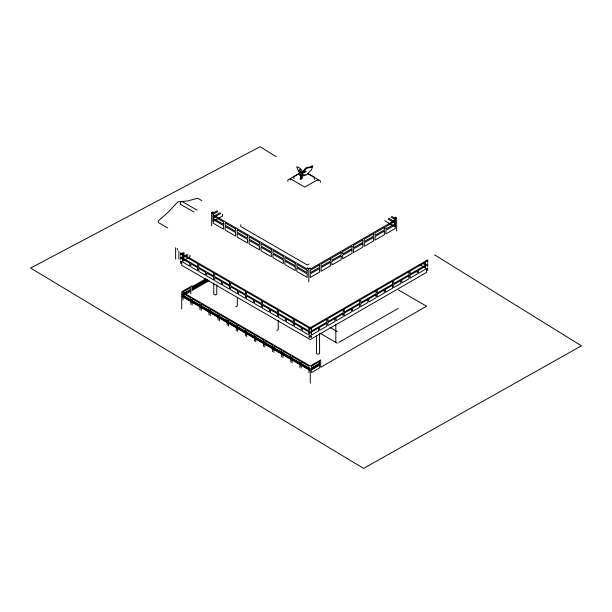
<?xml version="1.0" encoding="UTF-8"?>
<svg xmlns="http://www.w3.org/2000/svg" width="612" height="612" viewBox="0 0 612 612"><rect width="100%" height="100%" fill="white"/><g stroke="black" fill="none" stroke-linecap="round" stroke-linejoin="round"><path stroke-width="0.92" d="M308.777 281.78L308.777 268.752L310.23 267.911L310.23 269.127L395.191 220.083L395.191 218.859L396.645 218.017L396.645 231.053M299.704 173.64L296.675 166.846C299.016 166.571 304.677 171.62 301.28 173.02M302.183 175.208L302.183 178.459L300.699 179.316L301.295 178.605L301.295 175.728M301.976 175.101L302.297 173.892M302.963 174.275L302.642 175.942L306.604 174.848L311.393 170.021L312.847 166.028L310.95 167.305L306.444 168.354L303.69 172.538M311.615 167.29L312.174 165.645L310.284 166.923L306.819 167.367L304.799 168.904L303.024 172.156L300.507 172.63M300.416 172.423L300.89 170.557M183.057 293.783L190.829 289.285L190.829 287.472L183.057 291.962M211.645 225.706L211.645 212.67L213.098 211.828L213.098 213.053L217.222 210.666M217.773 211.568L213.098 214.269L213.098 216.64L220.106 212.593M220.703 213.466L213.098 217.857L213.098 221.452L222.447 216.051L222.447 214.261M299.528 170.763C297.945 171.995 300.293 167.742 300.446 169.845M299.268 173.418L287.885 179.989L287.885 181.389M299.582 173.318L293.913 176.585L293.913 178.819M302.014 171.911L303.628 170.977M183.332 252.557L180.555 254.164L180.555 255.189L181.741 254.5L180.555 253.819L180.555 252.794L311.462 328.369L311.462 329.394L310.276 328.705L309.091 329.394L309.091 328.369L427.734 259.87L427.734 260.896L426.549 261.576L427.734 262.265L427.734 261.24L426.549 260.551M184.464 252.924L182.85 253.858L182.85 256.879L186.966 254.5M188.182 254.822L182.85 257.897L182.82 262.173L189.712 266.151L189.712 263.137L182.82 259.159M182.85 260.919L189.965 256.803L189.965 255.296M181.741 262.579L180.555 263.259L180.555 262.242L181.741 261.553L180.555 260.873L180.555 261.898L181.741 262.579L181.741 265.325L310.276 339.53L426.549 272.401L426.549 269.655L427.734 268.974L427.734 267.949L426.549 268.63L427.734 269.318L427.734 270.343L426.549 269.655M205.862 278.797L192.145 286.714L192.145 285.75L181.741 291.756L310.276 365.968L320.673 359.955L320.673 367.322L426.549 306.199L398.458 289.981M206.657 279.302L192.145 287.678L192.145 288.581L207.476 279.73M183.057 294.242L190.829 289.751L190.829 290.631L183.057 295.114M208.31 280.212L192.145 289.545L192.145 290.394L209.09 280.61M183.057 295.581L190.829 291.09L190.829 293.875M308.968 264.017L307.316 264.965L240.761 226.547L240.761 224.68M235.788 306.857L237.303 305.985L237.303 297.57M276.723 330.488L278.238 329.616L278.238 320.267M425.439 262.219L410.094 271.078L410.094 274.092L425.439 265.233M309.236 333.349L310.276 332.744L311.462 333.433L311.462 332.408L310.276 331.719L309.091 332.408L309.091 333.433M425.439 266.258L418.317 270.366L418.317 273.38L425.439 269.272L425.47 260.957M337.327 343.24L319.961 333.188M338.834 342.368L398.205 308.433M301.976 175.552L305.143 174.68M300.393 175.208L299.459 175.262L299.061 174.083L300.416 171.085M396.645 218.017L395.031 217.092L395.031 218.308L391.741 216.411M391.06 217.237L395.031 219.524L395.031 221.904L388.674 218.232M388.184 219.165L395.031 223.12L395.031 226.708L384.703 220.741M307.76 173.364L314.369 177.182L314.369 179.408M307.392 173.418L320.405 180.93L320.405 182.33M423.879 263.053L425.47 263.971M422.525 263.298L425.47 264.996M419.342 264.476L425.47 268.01M201.822 200.606L197.722 198.242L187.471 200.981L177.893 201.853L168.315 212.035L158.064 221.139L158.661 222.699L167.68 227.901M211.645 212.67L213.251 213.603L213.251 214.82L307.163 269.043L307.163 267.819L308.777 268.752M197.056 210.138L181.994 201.44L180.356 202.388L180.356 204.224L193.958 212.081M329.891 327.351L337.342 331.65M310.276 368.745L181.741 294.54L181.741 292.72M181.741 294.999L310.276 369.204M181.741 295.879L310.276 370.084M276.295 156.779L260.062 146.719L30.6 268.048L363.605 468.402L581.4 345.818L434.528 254.822M335.82 324.375L335.82 342.368M319.579 333.854L319.579 353.484L318.072 354.356L316.557 353.484L316.557 335.789M317.965 180.861L317.965 179.515L304.837 187.088L290.325 178.712L290.325 180.058M310.276 383.166L310.276 370.543L181.741 296.338L181.741 308.961M308.953 372.563L308.953 366.167L301.188 361.684L301.188 368.08M301.402 175.33L301.517 178.069L300.033 178.926L300.63 178.222L300.63 175.346M299.872 362.74L299.872 360.919L292.1 356.436L292.1 362.832M299.872 363.199L299.872 364.079M299.872 364.538L299.872 367.322M290.784 362.075L290.784 355.679L283.012 351.189L283.012 357.584M281.696 356.827L281.696 350.431L273.924 345.941L273.924 352.344M272.608 351.579L272.608 345.183L264.843 340.7L264.843 347.096M263.52 346.338L263.52 339.935L255.755 335.452L255.755 341.848M254.439 341.091L254.439 334.688L246.667 330.205L246.667 336.6M245.351 335.843L245.351 329.447L237.578 324.957L237.578 331.36M236.263 330.595L236.263 324.199L228.49 319.709L228.49 326.112M227.174 325.347L227.174 318.951L219.402 314.469L219.402 320.864M218.086 320.107L218.086 313.704L210.321 309.221L210.321 315.616M216.793 284.794L216.793 294.142L215.279 295.015L213.772 294.142L213.772 282.966M209.006 314.859L209.006 308.463L201.233 303.973L201.233 310.368M199.917 309.611L199.917 303.215L192.145 298.725L192.145 305.128M190.829 304.363L190.829 297.968L183.057 293.485L183.057 299.88M178.895 250.943L178.895 259.136M177.258 248.373L177.258 250.071M175.613 247.738L175.613 259.037M182.82 255.12L182.82 258.134L197.676 266.717L197.676 263.695L182.82 255.12M213.251 216.036L213.251 218.407L223.587 224.375L223.587 222.003L213.251 216.036M395.191 221.299L395.191 223.671L385.843 229.064L385.843 226.692L395.191 221.299M305.954 171.421L300.438 174.229L305.954 171.421M181.741 257.514L180.555 258.203L180.555 259.22L181.741 258.539L180.555 257.859L180.555 256.833L181.741 257.514M319.579 264.95L310.23 270.343L310.23 272.723L319.579 267.322L319.579 264.95M330.381 258.715L321.032 264.109L321.032 266.48L330.381 261.087L330.381 258.715M341.182 252.481L331.834 257.874L331.834 260.245L341.182 254.852L341.182 252.481M351.984 246.246L342.636 251.639L342.636 254.011L351.984 248.617L351.984 246.246M362.786 240.003L353.438 245.404L353.438 247.776L362.786 242.375L362.786 240.003M373.588 233.769L364.239 239.17L364.239 241.541L373.588 236.14L373.588 233.769M384.39 227.534L375.041 232.927L375.041 235.299L384.39 229.905L384.39 227.534M319.579 268.538L310.23 273.939L310.23 277.527L319.579 272.133L319.579 268.538M330.381 262.303L321.032 267.704L321.032 271.292L330.381 265.899L330.381 262.303M341.182 256.068L331.834 261.462L331.834 265.057L341.182 259.656L341.182 256.068M351.984 249.834L342.636 255.227L342.636 258.815L351.984 253.422L351.984 249.834M362.786 243.599L353.438 248.992L353.438 252.58L362.786 247.187L362.786 243.599M373.588 237.364L364.239 242.757L364.239 246.345L373.588 240.952L373.588 237.364M384.39 231.122L375.041 236.523L375.041 240.111L384.39 234.717L384.39 231.122M395.191 224.887L385.843 230.28L385.843 233.876L395.191 228.475L395.191 224.887M326.724 319.212L311.386 328.07L311.386 331.084L326.724 322.226L326.724 319.212M343.179 309.71L327.833 318.569L327.833 321.583L343.179 312.724L343.179 309.71M359.627 300.209L344.288 309.068L344.288 312.082L359.627 303.231L359.627 300.209M376.082 290.715L360.736 299.574L360.736 302.588L376.082 293.729L376.082 290.715M392.529 281.214L377.191 290.073L377.191 293.087L392.529 284.228L392.529 281.214M408.984 271.713L393.638 280.571L393.638 283.593L408.984 274.734L408.984 271.713M427.734 263.91L426.549 264.591L427.734 265.279L427.734 266.304L426.549 265.616L427.734 264.935L427.734 263.91M318.5 327.994L311.386 332.109L311.386 335.124L318.5 331.015L318.5 327.994M326.724 323.251L319.609 327.359L319.609 330.373L326.724 326.265L326.724 323.251M334.948 318.5L327.833 322.608L327.833 325.622L334.948 321.514L334.948 318.5M343.179 313.749L336.057 317.858L336.057 320.872L343.179 316.764L343.179 313.749M351.403 308.999L344.288 313.107L344.288 316.121L351.403 312.013L351.403 308.999M359.627 304.248L352.512 308.356L352.512 311.378L359.627 307.27L359.627 304.248M367.858 299.505L360.736 303.613L360.736 306.627L367.858 302.519L367.858 299.505M376.082 294.755L368.967 298.863L368.967 301.877L376.082 297.769L376.082 294.755M384.305 290.004L377.191 294.112L377.191 297.126L384.305 293.018L384.305 290.004M392.529 285.253L385.415 289.361L385.415 292.375L392.529 288.267L392.529 285.253M400.761 280.503L393.638 284.611L393.638 287.632L400.761 283.517L400.761 280.503M408.984 275.752L401.87 279.868L401.87 282.882L408.984 278.774L408.984 275.752M417.208 271.009L410.094 275.117L410.094 278.131L417.208 274.023L417.208 271.009M310.276 335.758L309.091 336.447L309.091 337.472L310.276 336.784L311.462 337.472L311.462 336.447L310.276 335.758M319.357 361.684L311.592 366.167L311.592 367.973L319.357 363.49L319.357 361.684M319.357 363.964L311.592 368.447L311.592 369.327L319.357 364.836L319.357 363.964M319.357 365.295L311.592 369.786L311.592 372.563L319.357 368.08L319.357 365.295M235.528 228.896L225.193 222.929L225.193 225.3L235.528 231.267L235.528 228.896M247.462 235.788L237.135 229.829L237.135 232.2L247.462 238.16L247.462 235.788M259.404 242.681L249.076 236.722L249.076 239.093L259.404 245.052L259.404 242.681M271.346 249.581L261.018 243.614L261.018 245.986L271.346 251.953L271.346 249.581M283.287 256.474L272.952 250.507L272.952 252.878L283.287 258.845L283.287 256.474M295.229 263.367L284.894 257.4L284.894 259.771L295.229 265.738L295.229 263.367M307.163 270.259L296.835 264.292L296.835 266.664L307.163 272.631L307.163 270.259M223.587 225.591L213.251 219.632L213.251 223.219L223.587 229.186L223.587 225.591M235.528 232.483L225.193 226.524L225.193 230.112L235.528 236.079L235.528 232.483M247.462 239.384L237.135 233.417L237.135 237.005L247.462 242.972L247.462 239.384M259.404 246.276L249.076 240.309L249.076 243.897L259.404 249.864L259.404 246.276M271.346 253.169L261.018 247.202L261.018 250.79L271.346 256.757L271.346 253.169M283.287 260.062L272.952 254.095L272.952 257.69L283.287 263.65L283.287 260.062M295.229 266.954L284.894 260.987L284.894 264.583L295.229 270.542L295.229 266.954M307.163 273.847L296.835 267.888L296.835 271.476L307.163 277.435L307.163 273.847M213.603 272.898L198.747 264.323L198.747 267.337L213.603 275.913L213.603 272.898M229.538 282.094L214.682 273.518L214.682 276.532L229.538 285.108L229.538 282.094M245.473 291.297L230.609 282.713L230.609 285.728L245.473 294.311L245.473 291.297M261.401 300.492L246.544 291.916L246.544 294.93L261.401 303.506L261.401 300.492M277.335 309.687L262.479 301.112L262.479 304.126L277.335 312.709L277.335 309.687M293.27 318.89L278.406 310.307L278.406 313.329L293.27 321.904L293.27 318.89M309.198 328.086L294.341 319.51L294.341 322.524L309.198 331.1L309.198 328.086M197.676 267.735L190.783 263.757L190.783 266.771L197.676 270.756L197.676 267.735M205.64 272.34L198.747 268.354L198.747 271.376L205.64 275.354L205.64 272.34M213.603 276.938L206.718 272.96L206.718 275.974L213.603 279.952L213.603 276.938M221.575 281.535L214.682 277.557L214.682 280.571L221.575 284.549L221.575 281.535M229.538 286.133L222.646 282.155L222.646 285.169L229.538 289.147L229.538 286.133M237.502 290.731L230.609 286.753L230.609 289.767L237.502 293.752L237.502 290.731M245.473 295.336L238.581 291.35L238.581 294.372L245.473 298.35L245.473 295.336M253.437 299.934L246.544 295.956L246.544 298.97L253.437 302.948L253.437 299.934M261.401 304.531L254.508 300.553L254.508 303.567L261.401 307.545L261.401 304.531M269.372 309.129L262.479 305.151L262.479 308.165L269.372 312.143L269.372 309.129M277.335 313.727L270.443 309.748L270.443 312.763L277.335 316.748L277.335 313.727M285.299 318.332L278.406 314.346L278.406 317.368L285.299 321.346L285.299 318.332M293.27 322.929L286.378 318.951L286.378 321.966L293.27 325.944L293.27 322.929M301.234 327.527L294.341 323.549L294.341 326.563L301.234 330.541L301.234 327.527M309.198 332.125L302.305 328.147L302.305 331.161L309.198 335.139L309.198 332.125"/></g></svg>
